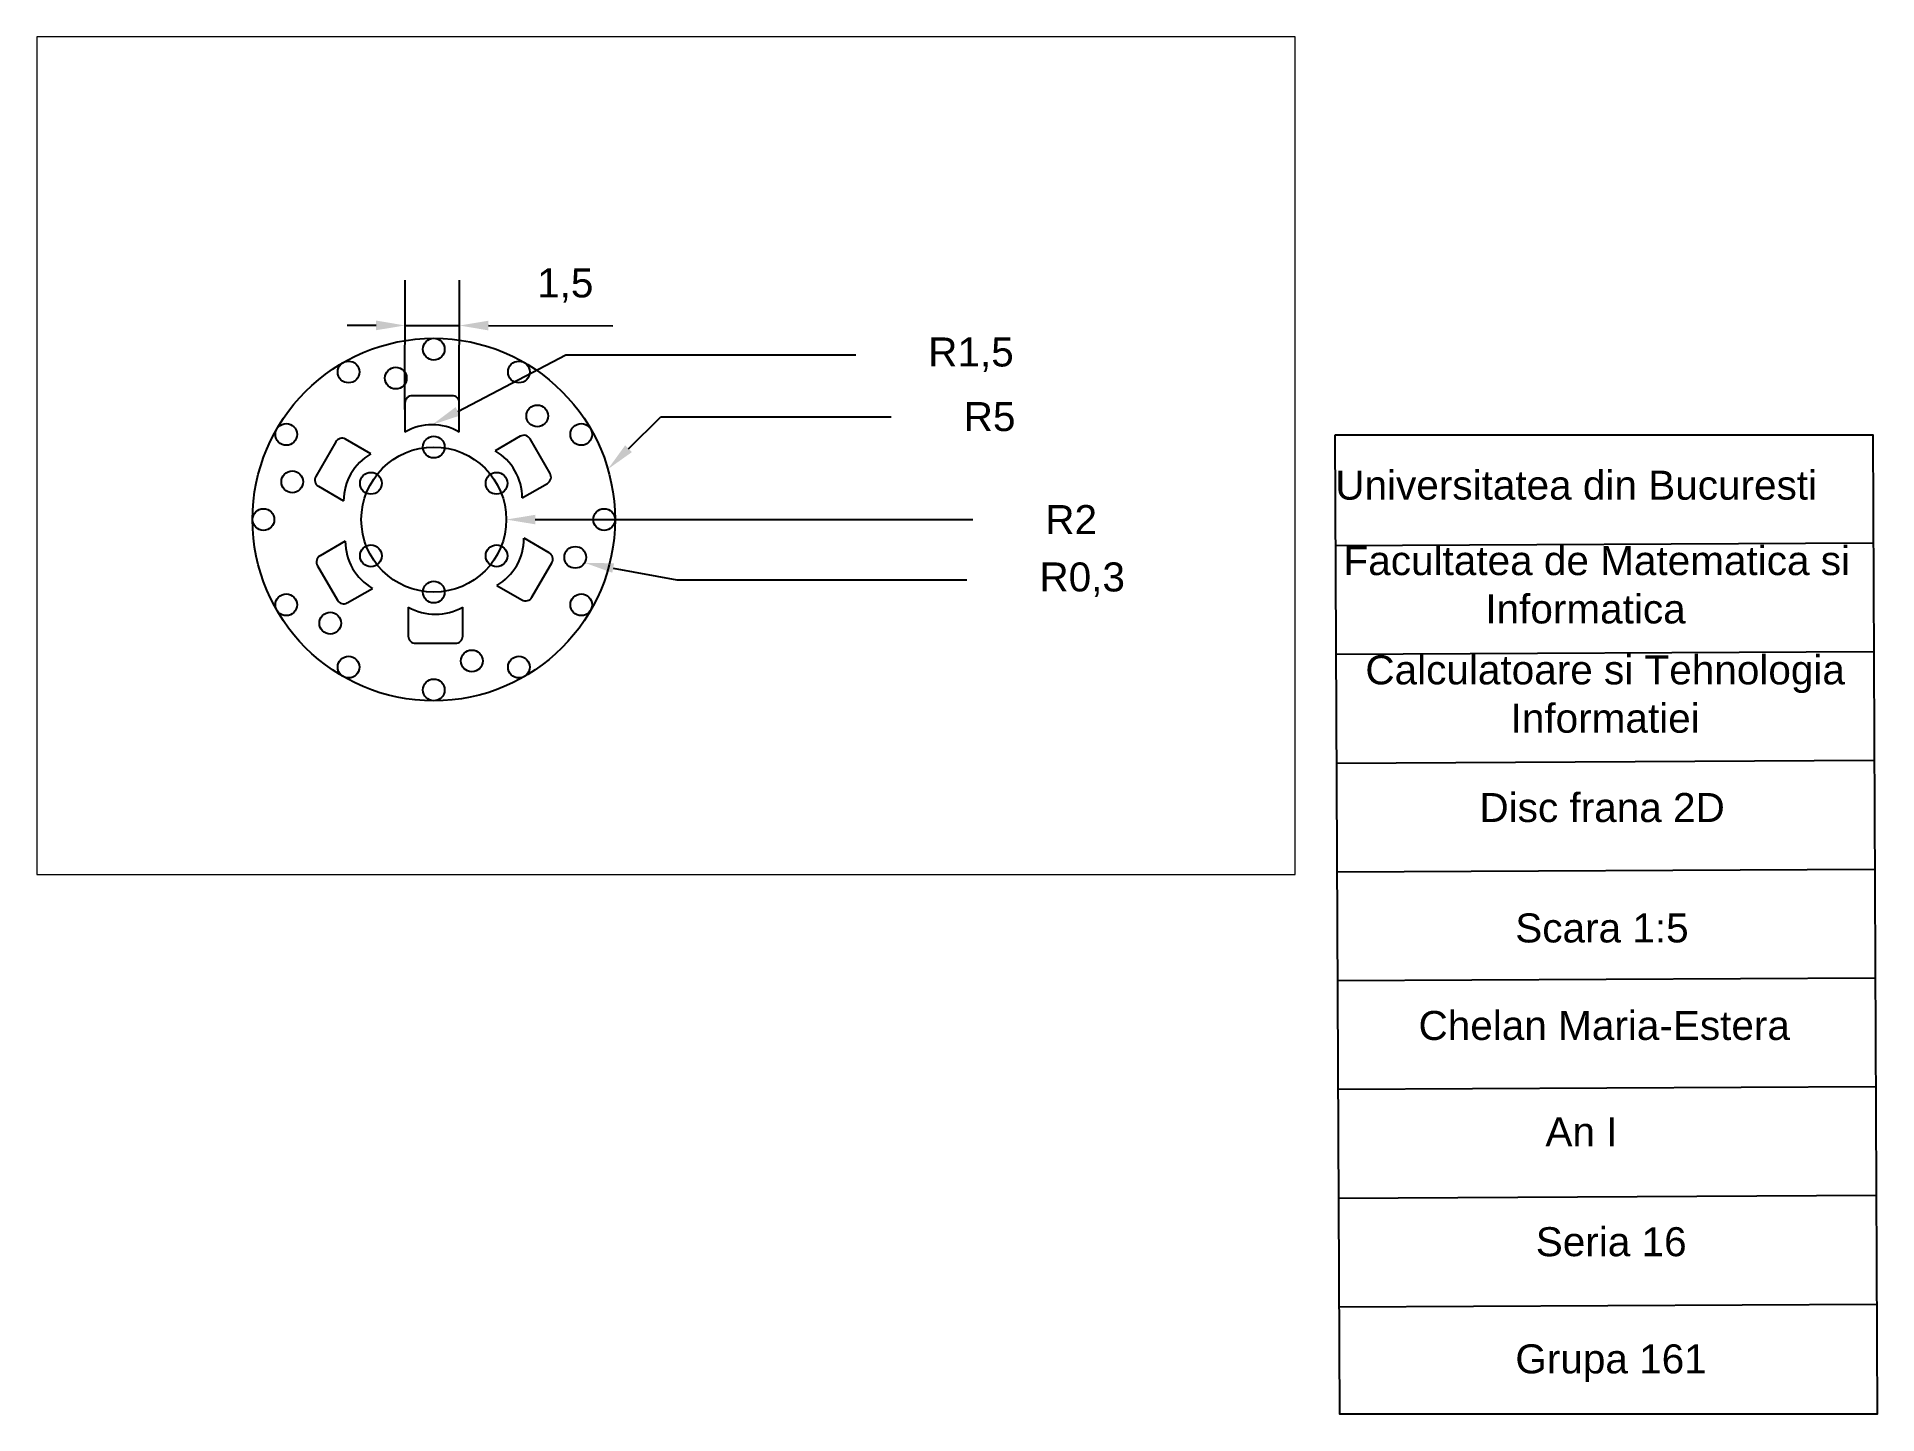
# Paper-space layout 'Layout1' of a CAD drawing. Header units: centimetres. Extents: x 2 to 256, y 3 to 192.
# The model-space entities are those that its viewports show. They can reach past a viewport. Long polylines and large blocks are cut down to what shows.
import ezdxf
from ezdxf import colors
from ezdxf.entities.mleader import LeaderData, LeaderLine
from ezdxf.math import Vec2, Vec3

# ---------------------------------------------------------------- set-up
doc = ezdxf.new("R2010")
doc.units = ezdxf.units.CM
doc.layers.get('Defpoints').update_dxf_attribs({"color": 173})
for name, color, linetype in [('Cartus Layout', 250, 'Continuous'), ('Cotare', 131, 'Continuous'), ('Disc frana 2D', 95, 'Continuous')]:
    doc.layers.add(name, color=color, linetype=linetype)
doc.styles.get("Standard").update_dxf_attribs({"font": 'arial.ttf'})
doc.styles.add('style1', font='arial.ttf', dxfattribs={"height": 4})
doc.dimstyles.new('ISO-25', dxfattribs={"dimtxt": 0.8, "dimasz": 0.8, "dimexe": 1.25, "dimexo": 0.625, "dimtad": 1, "dimtxsty": 'Standard', "dimcen": 2.5, "dimadec": 0, "dimazin": 0, "dimtfac": 1, "dimtmove": 0, "dimatfit": 3, "dimfxl": 1, "dimarcsym": 0})

# ---------------------------------------------------------------- blocks, each defined once
blk = doc.blocks.new('*U5')
at = {"layer": 'Disc frana 2D'}
blk.add_circle((0, 0), 0.3, dxfattribs=at)
blk = doc.blocks.new('*U6')
at = {"layer": 'Disc frana 2D', "color": 0, "linetype": 'ByBlock', "lineweight": -2, "transparency": 16777216}
blk.add_blockref('*U5', (62.687, 62.377), dxfattribs=at)
for p, rotation in [((60.954, 61.377), 59.99999999999999), ((64.419, 61.377), 299.9999999999999), ((60.954, 59.377), 120), ((64.419, 59.377), 240), ((62.687, 58.377), 180)]:
    blk.add_blockref('*U5', p, dxfattribs=dict(at, rotation=rotation))
blk = doc.blocks.new('*U8')
at = {"layer": 'Disc frana 2D'}
blk.add_circle((0, 0), 0.3, dxfattribs=at)
blk = doc.blocks.new('*U9')
at = {"layer": 'Disc frana 2D', "color": 0, "linetype": 'ByBlock', "lineweight": -2, "transparency": 16777216}
blk.add_blockref('*U8', (62.687, 65.077), dxfattribs=at)
for p, rotation in [((60.337, 64.448), 29.99999999999998), ((65.037, 64.448), 330.0000000000001), ((58.616, 62.727), 59.99999999999999), ((66.757, 62.727), 300.0000000000001), ((57.987, 60.377), 90), ((67.387, 60.377), 270), ((58.616, 58.027), 120), ((66.757, 58.027), 240), ((60.337, 56.307), 150), ((65.037, 56.307), 210), ((62.687, 55.677), 180)]:
    blk.add_blockref('*U8', p, dxfattribs=dict(at, rotation=rotation))
blk = doc.blocks.new('*U10')
at = {"layer": 'Disc frana 2D'}
blk.add_circle((0, 0), 0.3, dxfattribs=at)
blk = doc.blocks.new('*U11')
at = {"layer": 'Disc frana 2D', "color": 0, "linetype": 'ByBlock', "lineweight": -2, "transparency": 16777216}
blk.add_blockref('*U10', (61.638, 64.279), dxfattribs=at)
for p, rotation in [((65.541, 63.236), 299.9999999999999), ((58.783, 61.419), 59.99999999999999), ((66.59, 59.335), 240), ((59.832, 57.518), 120), ((63.736, 56.476), 180)]:
    blk.add_blockref('*U10', p, dxfattribs=dict(at, rotation=rotation))
blk = doc.blocks.new('*D12')
at = {"layer": 'Cotare', "color": 0, "lineweight": -2, "transparency": 16777216}
for p, q in [((19.465, 18.056), (19.47, 21.621)), ((20.965, 18.054), (20.97, 21.619)), ((18.669, 20.372), (17.869, 20.373)), ((19.469, 20.371), (20.969, 20.369)), ((21.769, 20.368), (25.206, 20.363))]:
    blk.add_line(p, q, dxfattribs=at)
at = {"layer": 'Cotare', "color": 0, "transparency": 16777216}
for points in [[(18.669, 20.506), (18.668, 20.239), (19.469, 20.371)], [(21.769, 20.501), (21.768, 20.235), (20.969, 20.369)]]:
    blk.add_solid(points, dxfattribs=at)
at = {"layer": 'Defpoints', "color": 0, "transparency": 16777216}
for p in [(20.969, 20.369), (19.464, 17.431), (20.964, 17.429)]:
    blk.add_point(p, dxfattribs=at)
at = {"layer": 'Cotare', "color": 0, "transparency": 16777216, "insert": (23.889, 21.471), "char_height": 0.8, "attachment_point": 5, "rotation": 359.9185}
blk.add_mtext('1,5', dxfattribs=at)

msp = doc.modelspace()

# ---------------------------------------------------------------- linework, layer by layer
at = {"layer": 'Disc frana 2D'}
for points in [[(20.964, 17.431), (20.964, 18.231, 0.414214), (20.764, 18.431), (19.664, 18.431, 0.414214), (19.464, 18.231), (19.464, 17.431)], [(22.704, 15.615), (23.397, 16.015, 0.414214), (23.47, 16.288), (22.92, 17.241, 0.414214), (22.647, 17.314), (21.954, 16.914)], [(18.522, 16.832), (17.829, 17.232, 0.414214), (17.556, 17.159), (17.006, 16.206, 0.414214), (17.079, 15.933), (17.772, 15.533)], [(17.819, 14.417), (17.126, 14.017, 0.414214), (17.053, 13.744), (17.603, 12.792, 0.414214), (17.876, 12.718), (18.569, 13.118)], [(22.001, 13.2), (22.694, 12.8, 0.414214), (22.968, 12.874), (23.518, 13.826, 0.414214), (23.444, 14.099), (22.751, 14.499)], [(19.559, 12.602), (19.559, 11.802, 0.414214), (19.759, 11.602), (20.859, 11.602, 0.414214), (21.059, 11.802), (21.059, 12.602)]]:
    msp.add_lwpolyline(points, format="xyb", dxfattribs=at)
for radius in [5, 2]:
    msp.add_circle((20.262, 15.016), radius, dxfattribs=at)
for centre, start, end in [((20.214, 16.13), 60, 120), ((19.274, 15.532), 120, 180), ((21.202, 15.614), 0, 60), ((19.321, 14.418), 180, 240), ((21.25, 14.5), 300, 360), ((20.309, 13.903), 240, 300)]:
    msp.add_arc(centre, 1.5, start, end, dxfattribs=at)

# ---------------------------------------------------------------- block references
for name in ['*U9', '*U11', '*U6']:
    msp.add_blockref(name, (-42.425, -45.361), dxfattribs=at)

# ---------------------------------------------------------------- dimensions: what is measured, and where the dimension line sits
at = {"layer": 'Cotare'}
dim = msp.add_aligned_dim(p1=(19.464, 17.431), p2=(20.964, 17.429), distance=2.94, dimstyle='ISO-25', dxfattribs=at)
dim.commit()
dim.dimension.update_dxf_attribs({"geometry": '*D12', "text_midpoint": (23.889, 21.471)})

# ---------------------------------------------------------------- leaders
ml = msp.add_multileader_mtext('Standard', dxfattribs=at)
ml.set_content('R1,5', color=256)
ml.set_leader_properties()
ml.build(insert=Vec2(0, 0))
ml.multileader.update_dxf_attribs({"arrow_head_size": 0.8})
ctx = ml.context
ctx.base_point, ctx.char_height, ctx.arrow_head_size, ctx.plane_origin = Vec3(31.902, 19.56), 0.8, 0.8, Vec3(20.214, 17.63)
notes = []
notes.append((ctx, [(0, (1, 1, 0), (23.902, 19.56), (1, 0), 8, [(0, [(20.214, 17.63)], 0, [])])]))
ctx.mtext.insert, ctx.mtext.flow_direction = Vec3(33.902, 20.039), 5
ml = msp.add_multileader_mtext('Standard', dxfattribs=at)
ml.set_content('R5', color=256)
ml.set_leader_properties()
ml.build(insert=Vec2(0, 0))
ml.multileader.update_dxf_attribs({"arrow_head_size": 0.8})
ctx = ml.context
ctx.base_point, ctx.char_height, ctx.arrow_head_size, ctx.plane_origin = Vec3(32.882, 17.851), 0.8, 0.8, Vec3(25.065, 16.406)
notes.append((ctx, [(0, (1, 1, 0), (26.526, 17.851), (1, 0), 6.355, [(0, [(25.065, 16.406)], 0, [])])]))
ctx.mtext.insert, ctx.mtext.flow_direction = Vec3(34.882, 18.257), 5
ml = msp.add_multileader_mtext('Standard', dxfattribs=at)
ml.set_content('R2', color=256)
ml.set_leader_properties()
ml.build(insert=Vec2(0, 0))
ml.multileader.update_dxf_attribs({"arrow_head_size": 0.8})
ctx = ml.context
ctx.base_point, ctx.char_height, ctx.arrow_head_size, ctx.plane_origin = Vec3(35.133, 15.016), 0.8, 0.8, Vec3(22.262, 15.016)
notes.append((ctx, [(0, (1, 1, 0), (27.133, 15.016), (1, 0), 8, [(0, [(22.262, 15.016)], 0, [])])]))
ctx.mtext.insert, ctx.mtext.flow_direction = Vec3(37.133, 15.416), 5
ml = msp.add_multileader_mtext('Standard', dxfattribs=at)
ml.set_content('R0,3', color=256)
ml.set_leader_properties()
ml.build(insert=Vec2(0, 0))
ml.multileader.update_dxf_attribs({"arrow_head_size": 0.8})
ctx = ml.context
ctx.base_point, ctx.char_height, ctx.arrow_head_size, ctx.plane_origin = Vec3(34.971, 13.353), 0.8, 0.8, Vec3(24.425, 13.824)
notes.append((ctx, [(0, (1, 1, 0), (26.971, 13.353), (1, 0), 8, [(0, [(24.425, 13.824)], 0, [])])]))
ctx.mtext.insert, ctx.mtext.flow_direction = Vec3(36.971, 13.833), 5
for ctx, leaders in notes:
    for number, flags, end, landing, length, lines in leaders:
        leader = LeaderData()
        leader.index, (leader.has_last_leader_line, leader.has_dogleg_vector, leader.attachment_direction) = number, flags
        leader.last_leader_point, leader.dogleg_vector, leader.dogleg_length = Vec3(end), Vec3(landing), length
        for number, points, colour, breaks in lines:
            line = LeaderLine()
            line.index, line.vertices, line.color, line.breaks = number, Vec3.list(points), colors.encode_raw_color(colour), breaks
            leader.lines.append(line)
        ctx.leaders.append(leader)

psp = doc.layouts.get("Layout1")

# ---------------------------------------------------------------- linework, layer by layer
at = {"layer": 'Cartus Layout'}
for p, q in [((181.21, 122.32), (255.36, 122.69)), ((181.29, 107.32), (255.44, 107.7)), ((181.36, 92.32), (255.51, 92.7)), ((181.44, 77.32), (255.59, 77.7)), ((181.51, 62.32), (255.66, 62.7)), ((181.59, 47.32), (255.74, 47.7)), ((181.67, 32.32), (255.82, 32.7)), ((181.74, 17.32), (255.89, 17.7))]:
    psp.add_line(p, q, dxfattribs=at)
psp.add_lwpolyline([(181.21, 137.57), (255.36, 137.57), (255.97, 2.51), (181.82, 2.51)], close=True, dxfattribs=at)

# ---------------------------------------------------------------- texts
at = {"layer": 'Cartus Layout', "style": 'style1'}
psp.add_text('Universitatea din Bucuresti', height=4, dxfattribs=at).set_placement((181.21, 128.65))
at = {"layer": 'Cartus Layout', "char_height": 4, "style": 'style1'}
for s, width, gutter_width, heights, insert, attachment_point in [('{\\fArial|b0|i0|c238|p34;  Facultatea de Matematica si Informatica}', 74.2245, 48.65, [0], (215.73, 111.52), 8), ('{\\fArial|b0|i0|c238|p34;Calculatoare si Tehnologia Informatiei}', 74.0728, 20, [0], (218.44, 96.45), 8), ('{\\fArial|b0|i0|c238|p34;Scara 1}:5', 74.2245, 20, [0], (218, 67.52), 8), ('{\\fArial|b0|i0|c238|p34;Chelan Maria-Estera}', 63.0796, 20, [10.16], (218.31, 54.07), 8), ('{\\fArial|b0|i0|c238|p34;An I}', 18.8429, 20, [0], (215.17, 39.47), 8), ('{\\fArial|b0|i0|c238|p34;Seria 16}', 26.0289, 20, [9], (208.87, 28.3), 1), ('{\\fArial|b0|i0|c238|p34;Grupa 161}', 32.7864, 20, [0], (206.05, 12.14), 1)]:
    psp.add_mtext_dynamic_manual_height_columns(s, width=width, gutter_width=gutter_width, heights=heights, dxfattribs=dict(at, insert=insert, attachment_point=attachment_point))
at = {"layer": 'Cartus Layout', "insert": (201.1, 88.19), "char_height": 4, "attachment_point": 1}
psp.add_mtext_dynamic_manual_height_columns('{\\fArial|b0|i0|c238|p34;Disc frana 2D}', width=43.0785, gutter_width=12.5, heights=[0], dxfattribs=at)

# ---------------------------------------------------------------- viewports
at = {"layer": 'Cartus Layout'}
psp.add_viewport(center=(88.88, 134.73), size=(173.58, 115.5267), view_center_point=(26.668, 16.781), view_height=23.10534, dxfattribs=at)

doc.saveas('drawing.dxf')
